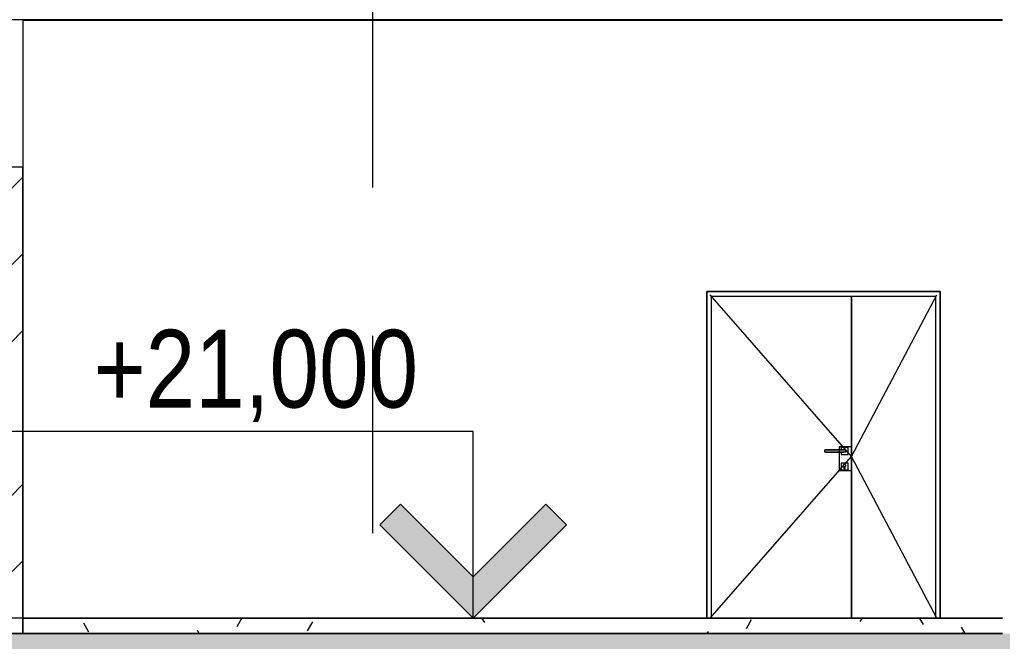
# Model space of a CAD drawing. Header units: millimetres. Extents: x -37960 to 31006, y -24503 to 30326.
# Drawn here: x -22354 to -16033, y 20850 to 24850 of the extents above; entities that cross this region are included whole.
import ezdxf

# ---------------------------------------------------------------- set-up
doc = ezdxf.new("R2010")
doc.units = ezdxf.units.MM
doc.linetypes.add('Осевые', pattern=[6350, 1270, -952.5, 3175, -952.5])
for name, color, linetype, lineweight in [('Высотные отметки', 7, 'Continuous', 9), ('Двери', 7, 'Continuous', 9), ('Каркас_Импост', 7, 'Continuous', 9), ('Обобщенные модели', 7, 'Continuous', 9), ('Обобщенные модели-1', 7, 'Continuous', 18), ('Общие ребра', 7, 'Continuous', 9), ('Основа _2_-1', 7, 'Continuous', 9), ('Отделка 1 _4_-1', 7, 'Continuous', 9), ('Панель', 7, 'Continuous', 9), ('Перекрытия', 7, 'Continuous', 9), ('Стены', 7, 'Continuous', 9), ('Структура _1_', 7, 'Continuous', 18), ('Штриховка разреза-3', 7, 'Continuous', 9), ('Элементы узлов', 7, 'Continuous', 9)]:
    doc.layers.add(name, color=color, linetype=linetype, lineweight=lineweight)
doc.layers.add('Оси-3', color=7, linetype='Осевые', lineweight=9, true_color=0xaaaaaa)
doc.styles.add('Arial Narrow', font='ARIALN.TTF', dxfattribs={"height": 500})

# ---------------------------------------------------------------- blocks, each defined once
blk = doc.blocks.new('Дверь - Полуторная_001 - ДВ3_21-15-V62-Разрез 3-3')
at = {"layer": 'Двери'}
for p, q in [((-17002.9, 22127.5), (-17002.9, 22132.5)), ((-17002.9, 22132.5), (-17002.9, 22127.5)), ((-17002.9, 21922.5), (-17002.9, 22127.5)), ((-17177, 22082.5), (-17177, 22067.5)), ((-17173.7, 22082.5), (-17170.4, 22082.5)), ((-17170.4, 22067.5), (-17173.7, 22067.5)), ((-17055.4, 22082.5), (-17170.4, 22082.5)), ((-17170.4, 22082.5), (-17044.6, 22082.5)), ((-17044.6, 22067.5), (-17170.4, 22067.5)), ((-17170.4, 22067.5), (-17055.4, 22067.5)), ((-17082.9, 22101), (-17082.9, 21949)), ((-17002.9, 22101), (-17082.9, 22101)), ((-17070.4, 22097.5), (-17070.4, 22082.5)), ((-17025.4, 22097.5), (-17070.4, 22097.5)), ((-17070.4, 22067.5), (-17070.4, 22052.5)), ((-17044.6, 22082.5), (-17040.4, 22082.5)), ((-17040.4, 22067.5), (-17044.6, 22067.5)), ((-17040.4, 22067.5), (-17040.4, 22082.5)), ((-17040.4, 22067.5), (-17040.4, 22082.5)), ((-17025.4, 22052.5), (-17025.4, 22097.5)), ((-17002.9, 21949), (-17002.9, 22101)), ((-17070.4, 22052.5), (-17025.4, 22052.5)), ((-17070.4, 21997.5), (-17070.4, 21952.5)), ((-17025.4, 21997.5), (-17070.4, 21997.5)), ((-17025.4, 21952.5), (-17025.4, 21997.5)), ((-17082.9, 21949), (-17002.9, 21949)), ((-17070.4, 21952.5), (-17025.4, 21952.5)), ((-17052.9, 21974), (-17052.9, 21963.8)), ((-17052.9, 21974), (-17052.9, 21963.8)), ((-17042.9, 21963.8), (-17042.9, 21974)), ((-17042.9, 21963.8), (-17042.9, 21974)), ((-17002.9, 21922.5), (-17002.9, 21917.5)), ((-17002.9, 21917.5), (-17002.9, 21922.5))]:
    blk.add_line(p, q, dxfattribs=at)
for centre, radius, start, end in [((-17047.9, 21980.8), 8.37, 306.67367, 233.32633), ((-17047.9, 21980.8), 8.37, 218.9937, 233.32633), ((-17047.9, 21963.8), 5, 180, 0), ((-17047.9, 21963.8), 5, 240, 262.90841), ((-17047.9, 21963.8), 5, 270, 300), ((-17047.9, 21980.8), 8.37, 306.67367, 321.0063)]:
    blk.add_arc(centre, radius, start, end, dxfattribs=at)
at = {"layer": 'Каркас_Импост'}
for p, q in [((-17932.9, 23100), (-17932.9, 21000)), ((-16432.9, 23100), (-17932.9, 23100)), ((-16432.9, 21000), (-16432.9, 23100)), ((-17902.9, 21000), (-17902.9, 23070)), ((-17902.9, 23070), (-16462.9, 23070)), ((-16462.9, 23070), (-16462.9, 21000)), ((-17902.9, 21000), (-17932.9, 21000)), ((-16432.9, 21000), (-16462.9, 21000))]:
    blk.add_line(p, q, dxfattribs=at)
at = {"layer": 'Панель'}
for p, q in [((-17002.9, 21000), (-17002.9, 23070)), ((-17002.9, 23070), (-17002.9, 21000)), ((-17911.9, 21000), (-17002.9, 21000)), ((-17002.9, 21000), (-16453.9, 21000))]:
    blk.add_line(p, q, dxfattribs=at)
at = {"layer": 'Элементы узлов'}
for p, q in [((-17002.9, 22039.5), (-17911.9, 23079)), ((-17002.9, 22039.5), (-16453.9, 23079)), ((-17911.9, 21000), (-17002.9, 22039.5)), ((-16453.9, 21000), (-17002.9, 22039.5))]:
    blk.add_line(p, q, dxfattribs=at)
blk = doc.blocks.new('Пилон П48 - Пилон П25-40-1326209-Разрез 3-3')
at = {"layer": 'Обобщенные модели'}
h = blk.add_hatch(dxfattribs=at)
h.set_pattern_fill('FP_1', color=256, style=0, pattern_type=2)
h.set_pattern_definition([(45, (-3145.5, 6475), (-493.914, 493.914), []), (45, (-2651.6, 6475), (-493.914, 493.914), [873.125, -174.625, 6.706, -167.919])])
h.paths.add_polyline_path([(-22332.9, 20900), (-22332.9, 23900), (-22632.9, 23900), (-22632.9, 20900)], flags=0)
for p, q in [((-22632.9, 23900), (-22632.9, 20900)), ((-22632.9, 20900), (-22332.9, 20900))]:
    blk.add_line(p, q, dxfattribs=at)
at = {"layer": 'Обобщенные модели-1'}
for p, q in [((-22332.9, 23900), (-22632.9, 23900)), ((-22332.9, 20900), (-22332.9, 23900))]:
    blk.add_line(p, q, dxfattribs=at)
blk = doc.blocks.new('Высотные отметки - Высотная отметка - Стрелка-4455449-Разрез 3-3')
at = {"layer": 'Высотные отметки'}
blk.add_hatch(color=256, dxfattribs=at).paths.add_polyline_path([(-17708.2, 9932.8), (-17241.1, 9465.7), (-16773.9, 9932.8), (-16641.1, 9800), (-17241.1, 9200), (-17841.1, 9800)], flags=0)
for p, q in [((-17241.1, 10400), (-20241.1, 10400)), ((-17241.1, 9200), (-17241.1, 10400)), ((-17708.2, 9932.8), (-17841.1, 9800)), ((-17241.1, 9465.7), (-17708.2, 9932.8)), ((-16773.9, 9932.8), (-17241.1, 9465.7)), ((-16641.1, 9800), (-16773.9, 9932.8)), ((-17841.1, 9800), (-17241.1, 9200)), ((-17241.1, 9200), (-16641.1, 9800)), ((-16145.5, 9200), (-17537.8, 9200))]:
    blk.add_line(p, q, dxfattribs=at)

msp = doc.modelspace()

# ---------------------------------------------------------------- hatches: boundary and pattern name
at = {"layer": 'Штриховка разреза-3'}
h = msp.add_hatch(dxfattribs=at)
h.set_pattern_fill('FP_3', color=256, style=0, pattern_type=2)
h.set_pattern_definition([(0, (-3145.52, 6475), (812.8, 203.2), [67.056, -542.544, 67.056, -542.544, -3251.2]), (0, (-3145.52, 6475), (812.8, 203.2), [-1219.2, 67.056, -1152.144, 67.056, -542.544, -1422.4]), (0, (-3145.52, 6475), (812.8, 203.2), [-3048, 67.056, -339.344, 67.056, -948.944]), (120, (-2840.72, 6576.6), (-582.3764, 602.3054), [67.056, -542.544, 67.056, -3793.744]), (120, (-2840.72, 6576.6), (-582.3764, 602.3054), [-676.656, -542.544, 67.056, -1152.144, -2032]), (120, (-2840.72, 6576.6), (-582.3764, 602.3054), [-2438.4, 67.056, -542.544, 67.056, -1355.344]), (120, (-2840.72, 6576.6), (-582.3764, 602.3054), [-3115.056, -339.344, 67.056, -948.944]), (240, (-2739.12, 6983), (-230.4236, -805.5054), [67.056, -542.544, 67.056, -542.544, -3251.2]), (240, (-2739.12, 6983), (-230.4236, -805.5054), [-1219.2, 67.056, -1152.144, 67.056, -542.544, -1422.4]), (240, (-2739.12, 6983), (-230.4236, -805.5054), [-3048, 67.056, -339.344, 67.056, -948.944])])
h.paths.add_polyline_path([(-16533.5, 20900), (-16032.9, 20900), (-16032.9, 20998), (-22332.9, 20998), (-22332.9, 20900), (-17048.5, 20900)], flags=0)
h = msp.add_hatch(dxfattribs=at)
h.set_pattern_fill('FP_2', color=256, style=0, pattern_type=2)
h.set_pattern_definition([(45, (-3145.5, 6475), (-424.264, 424.264), [600, -100, 20, -100]), (45, (-3145.5, 6899), (-424.264, 424.264), [])])
h.paths.add_polyline_path([(-31682.9, 20650), (-15732.9, 20650), (-15732.9, 20900), (-31682.9, 20900), (-31682.9, 20853.6)], flags=0)
h.paths.add_polyline_path([(23867.1, 20650), (23867.1, 20900), (8367.1, 20900), (8367.1, 20650), (23632.1, 20650)], flags=0)

# ---------------------------------------------------------------- linework, layer by layer
at = {"layer": 'Высотные отметки'}
for p, q in [((-20232.9, 21000), (-33265.6, 21000)), ((-20749.7, 21000), (-19370.9, 21000)), ((-19370.9, 21000), (-19436.2, 21000))]:
    msp.add_line(p, q, dxfattribs=at)
at = {"layer": 'Общие ребра'}
for p, q in [((-16032.9, 20998), (-22332.9, 20998)), ((-22332.9, 20900), (-22632.9, 20900))]:
    msp.add_line(p, q, dxfattribs=at)
at = {"layer": 'Оси-3'}
msp.add_line((-20082.9, -22903.4), (-20082.9, 29000), dxfattribs=at)
at = {"layer": 'Основа _2_-1'}
for p, q in [((-22332.9, 20998), (-22332.9, 20900)), ((-22332.9, 20900), (-16032.9, 20900))]:
    msp.add_line(p, q, dxfattribs=at)
at = {"layer": 'Отделка 1 _4_-1'}
for p, q in [((-16032.9, 21000), (-22332.9, 21000)), ((-22332.9, 21000), (-22332.9, 20998))]:
    msp.add_line(p, q, dxfattribs=at)
at = {"layer": 'Перекрытия'}
for p, q in [((-21582.9, 24850), (-21582.9, 24850)), ((-21582.9, 24850), (-21582.9, 24850)), ((-21582.9, 24850), (-21582.9, 24850)), ((-21582.9, 24850), (-21582.9, 24850)), ((-21692.9, 20900), (-26279.8, 20900))]:
    msp.add_line(p, q, dxfattribs=at)
at = {"layer": 'Стены'}
for p, q in [((-22332.9, 24850), (-20232.9, 24850)), ((-22332.9, 24850), (-22332.9, 23900)), ((-16034.9, 24845), (-22330.9, 24845)), ((-22332.9, 23900), (-22332.9, 20900)), ((-17932.9, 21010), (-17932.9, 23100)), ((-17932.9, 23100), (-16432.9, 23100)), ((-16432.9, 23100), (-16432.9, 21010)), ((-22330.9, 21000), (-17932.9, 21000)), ((-17932.9, 21000), (-17932.9, 21010)), ((-16432.9, 21010), (-16432.9, 21000)), ((-16432.9, 21000), (-16034.9, 21000)), ((-21702.9, 20900), (-23742.8, 20900)), ((-23032.3, 20900), (-21702.9, 20900)), ((-22332.9, 20900), (-22632.9, 20900))]:
    msp.add_line(p, q, dxfattribs=at)
at = {"layer": 'Структура _1_'}
for p, q in [((-22632.9, 24850), (-16032.9, 24850)), ((-22332.9, 24845), (-22332.9, 21000)), ((-22330.9, 24845), (-22330.9, 24846)), ((-22330.9, 21000), (-22330.9, 24845)), ((-22332.9, 21000), (-22330.9, 21000)), ((-16032.9, 20900), (-22332.9, 20900))]:
    msp.add_line(p, q, dxfattribs=at)

# ---------------------------------------------------------------- block references
at = {"layer": 'Высотные отметки'}
msp.add_blockref('Высотные отметки - Высотная отметка - Стрелка-4455449-Разрез 3-3', (-2195.1, 11800), dxfattribs=at)
at = {"layer": 'Двери'}
msp.add_blockref('Дверь - Полуторная_001 - ДВ3_21-15-V62-Разрез 3-3', (0, 0), dxfattribs=at)
at = {"layer": 'Обобщенные модели'}
msp.add_blockref('Пилон П48 - Пилон П25-40-1326209-Разрез 3-3', (0, 0), dxfattribs=at)

# ---------------------------------------------------------------- texts
at = {"layer": 'Высотные отметки', "insert": (-21877.5, 22854.3), "char_height": 500, "width": 2499.191, "attachment_point": 1, "line_spacing_factor": 0.974696, "style": 'Arial Narrow'}
msp.add_mtext('+21,000', dxfattribs=at)

doc.saveas('drawing.dxf')
